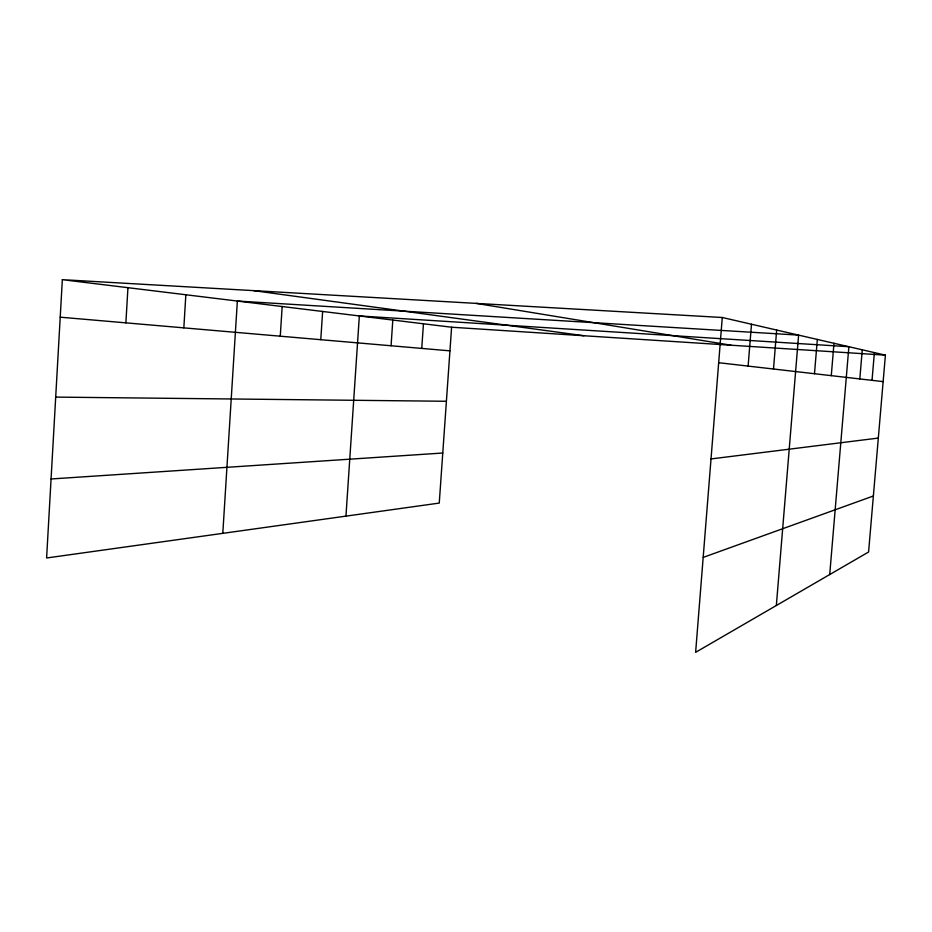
<?xml version="1.0" encoding="UTF-8"?>
<svg xmlns="http://www.w3.org/2000/svg" width="932" height="932" viewBox="0 0 932 932"><rect width="100%" height="100%" fill="white"/><g stroke="black" fill="none" stroke-linecap="round" stroke-linejoin="round"><path stroke-width="1.4" d="M62.339 279.67L46.6 557.988L439.252 503.082L451.601 327.225L62.339 279.67L722.277 317.497L885.4 355.15L868.589 552L695.622 652.33L722.277 317.497M125.878 322.856L127.94 287.685M183.837 327.866L185.852 294.757M222.795 533.349L237.357 301.048L798.608 335.112L776.344 605.509M280.264 336.196L282.163 306.523M320.771 339.691L322.635 311.463M345.947 516.13L359.344 315.948L848.877 346.716L829.713 574.543M391.067 345.772L392.815 320.037M421.742 348.417L423.454 323.788M748.116 366.09L751.495 324.243M773.502 369.014L776.671 330.056M814.486 373.732L817.341 339.434M831.274 375.654L833.989 343.279M859.805 378.94L862.275 349.815M872.026 380.349L874.391 352.611M703.182 557.406L873.377 495.999M711.011 458.94L878.317 438.075M51.074 478.978L442.758 453.022M55.699 397.102L446.393 401.273M451.601 327.225L885.4 355.15M60.219 317.183L449.935 350.851M718.677 362.711L883.14 381.619M253.597 290.633L583.991 335.753M476.217 303.389L731.061 345.213"/></g></svg>
